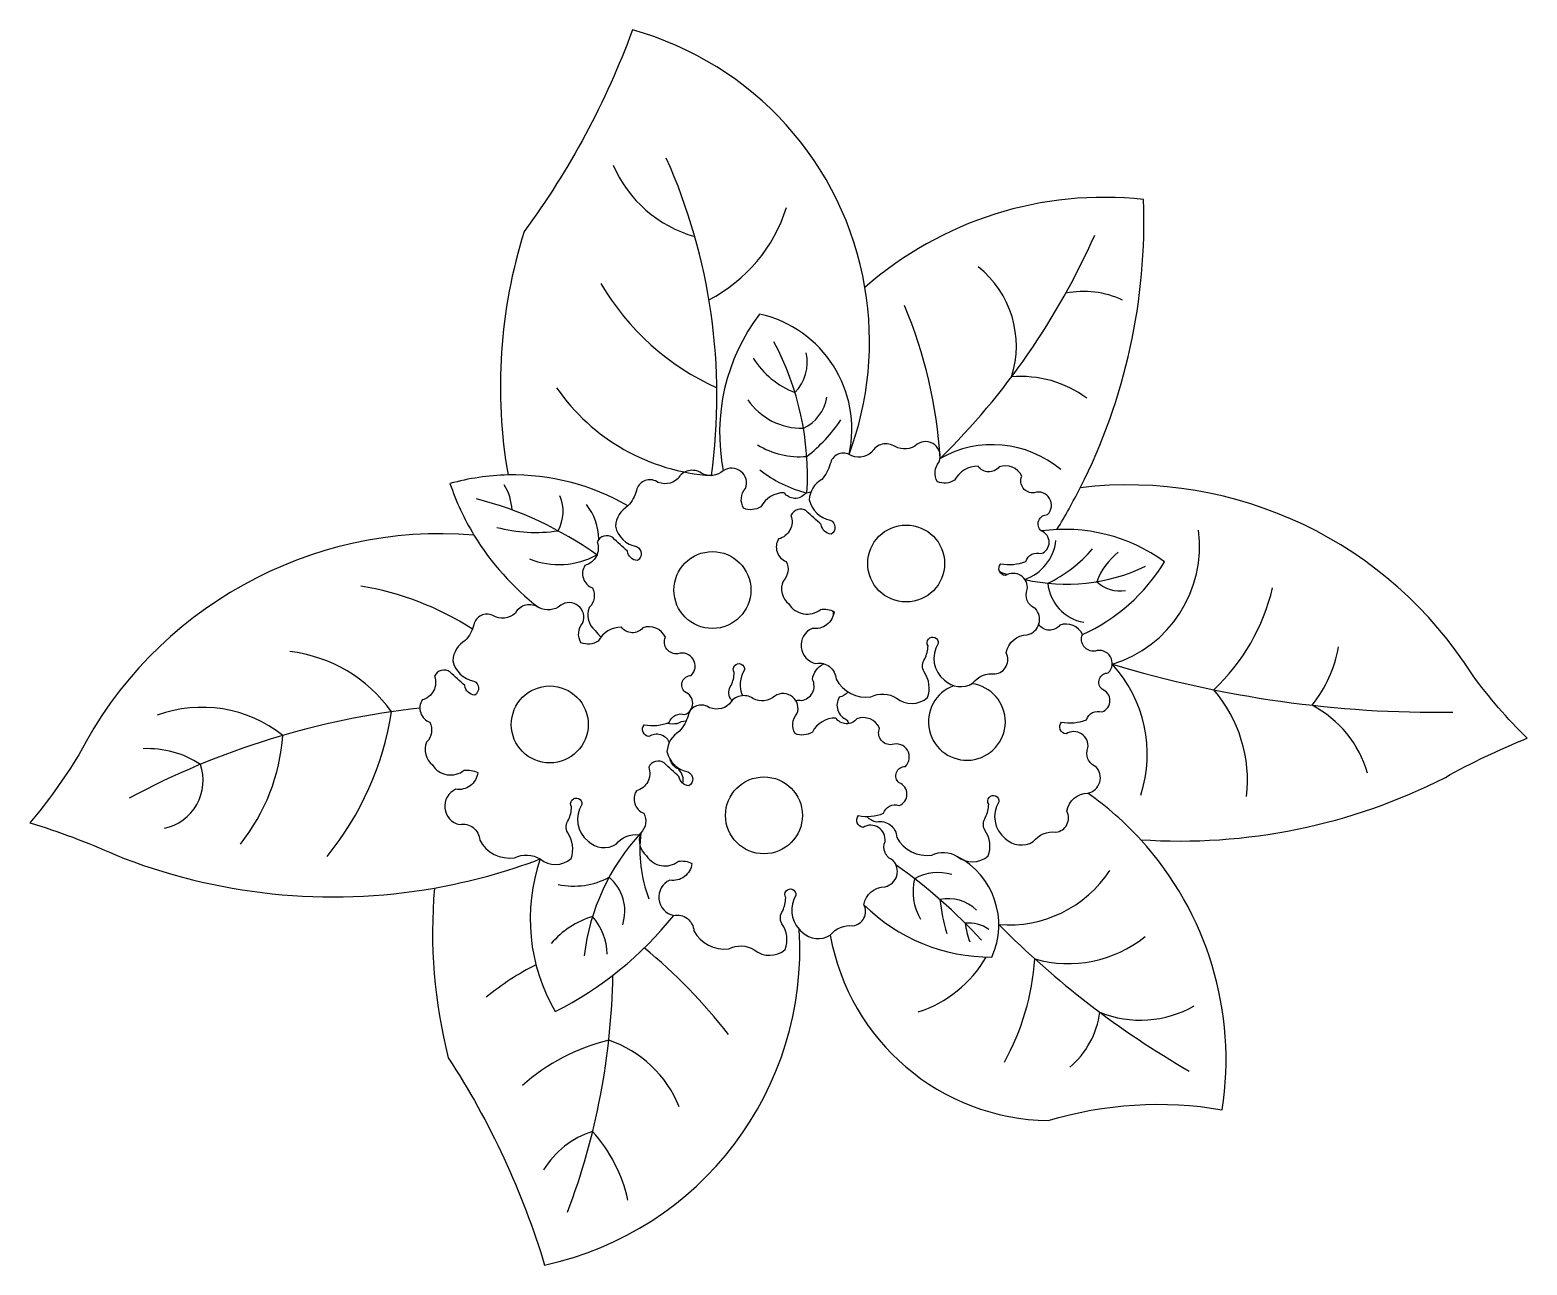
# Model space of a CAD drawing. Extents: x 5.939 to 6.29, y 6.025 to 6.314.
import ezdxf

# ---------------------------------------------------------------- set-up
doc = ezdxf.new("R2010")
doc.units = 0
doc.header["$MEASUREMENT"] = 0
doc.layers.add('VEGET', color=64, linetype='CONTINUOUS')
doc.layers.add('VEGET-I', color=62, linetype='CONTINUOUS')

msp = doc.modelspace()

# ---------------------------------------------------------------- linework, layer by layer
at = {"layer": 'VEGET'}
msp.add_lwpolyline([(6.051186321830476, 6.210357869157619, 0.06412050375673473), (6.037602625417715, 6.208330564503151, 0.05365070949013302), (6.043222729182754, 6.196306163809888, 0.3031649174173589), (5.950747334792205, 6.144834239265061, -0.03818607912600756), (5.939332077878857, 6.128960147100726, -0.03328374458046944), (5.959184708939858, 6.121519173182952, 0.1401390083231015), (6.033956858988677, 6.113699723632919, 0.08261341964485791), (6.037197636842419, 6.073991437927869, -0.07163436319243813), (6.059754387687013, 6.02548604006186, 0.3707496669559343), (6.119316701436503, 6.104063489155428, 0.03651465827638569), (6.120017614294897, 6.103411797437083, 0.3429402214530931), (6.126599867463817, 6.102680805422176, 0.3586780575331628), (6.177573601466548, 6.059278344496177, -0.1170196987481706), (6.218291333421226, 6.061821916509169, 0.2270877372102447), (6.199212119783327, 6.125017066301351, 0.1354541751510054), (6.270497234201994, 6.139586636591183, -0.03328374458046944), (6.289617120154489, 6.148747696248926, -0.03818607912600756), (6.276847740727747, 6.163554378574669, 0.2890832951481143), (6.185081149200602, 6.20738296698932, 0.1267810491144253), (6.199897910110539, 6.27480327930835, 0.2108084024457757), (6.134697744137057, 6.254230909321747, 0.2911369295894138), (6.080285790127833, 6.314488488009562, -0.07163436319243813), (6.054973667684878, 6.267362305390576, 0.1193384506738555)], format="xyb", close=True, dxfattribs=at)
at = {"layer": 'VEGET-I', "color": 31}
msp.add_lwpolyline([(6.127493898326893, 6.178363293066448, -0.427238111284819), (6.122327243580569, 6.174467616671553, 0.7277279296881971), (6.123233683279626, 6.166223270849615, -0.4630923668935206), (6.12794711817642, 6.162599384484774, 0.3131724691471587), (6.136104976355816, 6.158431903586741, -0.2631687897784489), (6.142087422866805, 6.158160113556685, 0.3627082635156272), (6.149338861169568, 6.158250715057732, 0.2456409047129783), (6.148545845367423, 6.164268652012672, -0.2929499775974122), (6.148734852158241, 6.167314801840971, 0.09332795174381749), (6.149455417009108, 6.170384050710112, -1.455767553554495), (6.151832343416418, 6.170932291103021, 0.3798815855771975), (6.153295079557791, 6.162343124073029, 0.3429402214530157), (6.159877332726709, 6.161612132058121, -0.2720069391887002), (6.165179711594345, 6.163805108102848, 0.5249098310618234), (6.16773948001933, 6.168739315058295, -0.3648683826639159), (6.172676174851622, 6.172942529998834, 0.5894286593959128), (6.174504575205918, 6.179155969362102, -0.4143621935806875), (6.172676174851622, 6.183541921451553, 0.6320422498304303), (6.167556638001656, 6.186831392755185, -0.6112599943019331), (6.166459605718048, 6.189572609192822, 0.1411257831091164), (6.172310490816279, 6.190120849585734, -0.4141148826365326), (6.175967311347291, 6.191948336859548, 0.6950289912103155), (6.175967311347291, 6.197248032585907, -0.6955713122673299), (6.177430027666245, 6.201085744282449, 0.7950666105410005), (6.174321753010667, 6.206202702859896, -0.584992369071362), (6.171396300550341, 6.210040414556437, 0.3987192792439895), (6.166093921682704, 6.212233390601164, -0.5020853617250441), (6.161157226850411, 6.212416142223162, 0.2777831947492586), (6.155672005965102, 6.20912667091953, -0.2400760575179265), (6.151649501398746, 6.208761167675535, -0.3214672744169938), (6.152071791079591, 6.213418463953558, 0.7452430934158802), (6.146895648584124, 6.217533086327524, -0.3131897051051717), (6.141776111734158, 6.216984845934612, 0.4409155063013478), (6.13629089084885, 6.21570559905371, -0.3387697995508387), (6.130988511981214, 6.2151573586608, 0.4890162968815135), (6.126600343201935, 6.212964382616073, -0.1156514230239693), (6.124589100829968, 6.209309422541528, 0.2546905327017309), (6.121663648369641, 6.204557967208079, 0.3035817371184706), (6.126600343201935, 6.199806511874629, -0.6023535010037263), (6.126783185219607, 6.196517040570998, -0.3450118255916104), (6.124466439684548, 6.198729540805008, -0.004573508270789778), (6.121021996579525, 6.201900434137702, 0.4795435747491898), (6.117396277428146, 6.200903875518529, -0.4386715642266362), (6.114495702107039, 6.195377444470222, 0.4715537326846902), (6.116254168957611, 6.190140938225262, -0.3334753297847882), (6.115529025127334, 6.185520478768167, 0.3334672091859653), (6.116888664853498, 6.180175236248868, 0.4453219352199024), (6.12432139902504, 6.178906873126556, -0.1621980818057954)], format="xyb", close=True, dxfattribs=at)
for points in [[(6.122026716576644, 6.206296105877311, 0.07783092605411249), (6.12076509799442, 6.206025494428776, -0.5020853617250441), (6.115828403162126, 6.206208246050774, 0.2777831947492586), (6.110343182276818, 6.202918774747141, -0.2400760575179265), (6.106320677710461, 6.202553271503146, -0.3214672744169938), (6.106742967391306, 6.20721056778117, 0.7452430934158802), (6.10156682489584, 6.211325190155136, -0.3131897051051717), (6.096447288045874, 6.210776949762224, 0.4409155063013478), (6.090962067160566, 6.209497702881322, -0.3387697995508387), (6.08565968829293, 6.208949462488412, 0.4890162968815135), (6.081271519513651, 6.206756486443684, -0.1156514230239693), (6.079260277141683, 6.20310152636914, 0.2546905327017309), (6.076334824681357, 6.198350071035691, 0.3035817371184706), (6.081271519513651, 6.193598615702241, -0.6023535010037263), (6.081454361531323, 6.19030914439861, -0.3450118255916104), (6.079137615996264, 6.192521644632619, -0.004573508270789778), (6.075693172891241, 6.195692537965313, 0.4795435747491898), (6.072067453739861, 6.19469597934614, -0.4386715642266362), (6.069166878418755, 6.189169548297834, 0.4715537326846902), (6.070925345269327, 6.183933042052874, -0.3334753297847882), (6.070200201439049, 6.179312582595778, 0.3334672091859653), (6.071559841165214, 6.173967340076479, 0.1015152796229946), (6.072973492696696, 6.172498347566269, -0.1621980818057954)], [(6.088950521183578, 6.147837168320562, 0.4396158606015592), (6.084169220583609, 6.149171677579513, -0.6112599943019331), (6.083072188300001, 6.151912894017151, 0.1411257831091164), (6.088923073398232, 6.152461134410062, -0.4141148826365326), (6.092579893929244, 6.154288621683877, 0.6950289912103155), (6.092579893929244, 6.159588317410236, -0.6955713122673299), (6.094042610248198, 6.163426029106778, 0.7950666105410005), (6.09093433559262, 6.168542987684225, -0.584992369071362), (6.088008883132294, 6.172380699380765, 0.3987192792439895), (6.082706504264658, 6.174573675425493, -0.5020853617250441), (6.077769809432364, 6.174756427047491, 0.2777831947492586), (6.072284588547055, 6.171466955743859, -0.2400760575179265), (6.068262083980699, 6.171101452499864, -0.3214672744169938), (6.068684373661544, 6.175758748777887, 0.7452430934158802), (6.063508231166077, 6.179873371151853, -0.3131897051051717), (6.058388694316111, 6.179325130758941, 0.4409155063013478), (6.052903473430804, 6.178045883878039, -0.3387697995508387), (6.047601094563167, 6.177497643485129, 0.4890162968815135), (6.043212925783888, 6.175304667440401, -0.1156514230239693), (6.041201683411921, 6.171649707365857, 0.2546905327017309), (6.038276230951594, 6.166898252032408, 0.3035817371184706), (6.043212925783888, 6.162146796698958, -0.6023535010037263), (6.04339576780156, 6.158857325395327, -0.3450118255916104), (6.041079022266501, 6.161069825629337, -0.004573508270789778), (6.037634579161478, 6.164240718962031, 0.4795435747491898), (6.034008860010099, 6.163244160342858, -0.4386715642266362), (6.031108284688992, 6.157717729294551, 0.4715537326846902), (6.032866751539564, 6.152481223049591, -0.3334753297847882), (6.032141607709287, 6.147860763592496, 0.3334672091859653), (6.033501247435451, 6.142515521073197, 0.4453219352199024), (6.040933981606993, 6.141247157950885, -0.1621980818057954), (6.044106480908846, 6.140703577890776, -0.427238111284819)], [(6.135151840311866, 6.130456241956, 0.1538423609865779), (6.137440412905096, 6.129180933985464, -0.4630923668935206), (6.14215384780189, 6.125557047620623, 0.3131724691471587), (6.150311705981286, 6.121389566722589, -0.2631687897784489), (6.156294152492275, 6.121117776692534, 0.3627082635156272), (6.163545590795038, 6.121208378193581, 0.2456409047129783), (6.162752574992893, 6.127226315148521, -0.2929499775974122), (6.162941581783711, 6.130272464976819, 0.09332795174381749), (6.163662146634578, 6.133341713845961, -1.455767553554495), (6.166039073041888, 6.13388995423887, 0.3798815855771975), (6.167501809183261, 6.125300787208878, 0.3429402214530157), (6.174084062352179, 6.124569795193969, -0.2720069391887002), (6.179386441219815, 6.126762771238697, 0.5249098310618234), (6.1819462096448, 6.131696978194143, -0.3648683826639159), (6.186882904477092, 6.135900193134683, 0.5894286593959128), (6.188711304831388, 6.142113632497951, -0.4143621935806875), (6.186882904477092, 6.146499584587402, 0.6320422498304303), (6.181763367627126, 6.149789055891033, -0.6112599943019331), (6.180666335343518, 6.152530272328671, 0.1411257831091164), (6.186517220441749, 6.153078512721582, -0.4141148826365326), (6.190174040972761, 6.154905999995397, 0.6950289912103155), (6.190174040972761, 6.160205695721756, -0.6955713122673299), (6.191636757291715, 6.164043407418298, 0.7950666105410005), (6.188528482636137, 6.169160365995745, -0.584992369071362), (6.185603030175811, 6.172998077692285, 0.3987192792439895), (6.180300651308174, 6.175191053737013, -0.5003459920660308), (6.175373710279291, 6.175359728590924, 0.2777831947492586)], [(6.126599867463816, 6.102680805422175, -0.2720069391887002), (6.131902246331452, 6.104873781466902, 0.5249098310618234), (6.134462014756437, 6.109807988422348, -0.3648683826639159), (6.139398709588729, 6.114011203362888, 0.5894286593959128), (6.141227109943025, 6.120224642726156, -0.4143621935806875), (6.139398709588729, 6.124610594815607, 0.6320422498304303), (6.134279172738763, 6.127900066119238, -0.6112599943019331), (6.133182140455155, 6.130641282556876, 0.1411257831091164), (6.139033025553386, 6.131189522949787, -0.4141148826365326), (6.142689846084398, 6.133017010223602, 0.6950289912103155), (6.142689846084398, 6.138316705949961, -0.6955713122673299), (6.144152562403352, 6.142154417646503, 0.7950666105410005), (6.141044287747774, 6.14727137622395, -0.584992369071362), (6.138118835287448, 6.15110908792049, 0.3987192792439895), (6.132816456419811, 6.153302063965218, -0.5020853617250441), (6.127879761587518, 6.153484815587216, 0.2777831947492586), (6.122394540702209, 6.150195344283584, -0.2400760575179265), (6.118372036135852, 6.149829841039589, -0.3214672744169938), (6.118794325816697, 6.154487137317612, 0.7452430934158802), (6.113618183321231, 6.158601759691578, -0.3131897051051717), (6.108498646471265, 6.158053519298666, 0.4409155063013478), (6.103013425585957, 6.156774272417764, -0.3387697995508387), (6.097711046718321, 6.156226032024854, 0.4890162968815135), (6.093322877939042, 6.154033055980126, -0.1156514230239693), (6.091311635567075, 6.150378095905582, 0.2546905327017309), (6.088386183106748, 6.145626640572133, 0.3035817371184706), (6.093322877939042, 6.140875185238683, -0.6023535010037263), (6.093505719956714, 6.137585713935052, -0.3450118255916104), (6.091188974421655, 6.139798214169062, -0.004573508270789778), (6.087744531316632, 6.142969107501756, 0.4795435747491898), (6.084118812165253, 6.141972548882583, -0.4386715642266362), (6.081218236844146, 6.136446117834276, 0.4715537326846902), (6.082976703694718, 6.131209611589316, -0.3334753297847882), (6.08225155986444, 6.126589152132221, 0.3334672091859653), (6.083611199590605, 6.121243909612922, 0.4453219352199024), (6.091043933762147, 6.11997554649061, -0.1621980818057954), (6.094216433064, 6.119431966430501, -0.427238111284819)], [(6.044106480908846, 6.140703577890776, -0.427238111284819), (6.038939826162522, 6.136807901495882, 0.7277279296881971), (6.039846265861579, 6.128563555673944, -0.4630923668935206), (6.044559700758374, 6.124939669309103, 0.3131724691471587), (6.052717558937769, 6.12077218841107, -0.2631687897784489), (6.058700005448758, 6.120500398381014, 0.3627082635156272), (6.065951443751521, 6.120590999882061, 0.2456409047129783), (6.065158427949376, 6.126608936837001, -0.2929499775974122), (6.065347434740194, 6.129655086665299, 0.09332795174381749), (6.066067999591061, 6.132724335534441, -1.455767553554495), (6.068444925998371, 6.13327257592735, 0.3798815855771975), (6.069907662139744, 6.124683408897358, 0.3429402214530157), (6.076489915308662, 6.12395241688245, -0.2720069391887002), (6.081792294176299, 6.126145392927177, 0.02389258032254775), (6.08211001133346, 6.126200998516329, -0.3648683826639159)], [(6.092111505241379, 6.138163146614392, 0.2495520636305934), (6.091117157787871, 6.141496254186431, -0.2326475114764237), (6.089154045370251, 6.143718965374057, 0.6320422498304303)], [(6.094216433064, 6.119431966430501, -0.427238111284819), (6.089049778317676, 6.115536290035607, 0.7277279296881971), (6.089956218016733, 6.107291944213669, -0.4630923668935206), (6.094669652913527, 6.103668057848828, 0.3131724691471587), (6.102827511092923, 6.099500576950795, -0.2631687897784489), (6.108809957603912, 6.099228786920739, 0.3627082635156272), (6.116061395906675, 6.099319388421786, 0.2456409047129783), (6.11526838010453, 6.105337325376726, -0.2929499775974122), (6.115457386895348, 6.108383475205025, 0.09332795174381749), (6.116177951746215, 6.111452724074166, -1.455767553554495), (6.118554878153525, 6.112000964467075, 0.3386691639196667), (6.119316701436503, 6.104063489155428, 0.3429402214530931)]]:
    msp.add_lwpolyline(points, format="xyb", dxfattribs=at)
at = {"layer": 'VEGET-I'}
for points in [[(6.127374647075967, 6.177737759636589, 0.05410916645269508), (6.12730156216031, 6.178461017888891, -0.6112599943019331)], [(6.103559435423071, 6.157519228215669, 0.02446729368677781), (6.103217021679138, 6.158060755840284, -0.2929499775974122), (6.103406028469957, 6.161106905668582, 0.09332795174381749), (6.104126593320824, 6.164176154537723, -1.455767553554495), (6.106503519728133, 6.164724394930633, 0.2435361005982601), (6.106023529484422, 6.158709660069543, 0.3429402214530157)], [(6.118503824231985, 6.157623860837627, -0.05968142486514344), (6.119850887906061, 6.15759721193046, 0.5249098310618234), (6.122410656331046, 6.162531418885906, -0.2365888488812507), (6.12506991928975, 6.166175653755143, 0.5894286593959128)], [(6.130755773332555, 6.159589077944698, -0.1447851052320616), (6.128702431732509, 6.158335107606071, 0.4715537326846902), (6.130460898583081, 6.153098601361111, -0.06345906763032105), (6.130809129739633, 6.152177182731299, 0.3334672091859653)], [(6.088370274426657, 6.152261754621207, 0.07533673945380247), (6.090776152667532, 6.152224007414352, -0.09184274785075498), (6.092902087307183, 6.152849385577603, 0.3627082635156272)]]:
    msp.add_lwpolyline(points, format="xyb", dxfattribs=at)
at = {"layer": 'VEGET-I', "color": 41}
for centre in [(6.144346366220216, 6.18964205104618), (6.099017542531931, 6.183434154873791), (6.060958948802169, 6.151982335870509), (6.111068900957322, 6.130710724410234)]:
    msp.add_circle(centre, 0.009000000000000001, dxfattribs=at)
at = {"layer": 'VEGET-I'}
for centre, radius, start, end in [((5.963516307115685, 6.228895029310178), 0.1365447830859009, 352.1419801112748, 24.03623771878049), ((6.102830509176005, 6.294471438711946), 0.02941274860250763, 203.2574569042632, 254.3161821511906), ((6.081094326031184, 6.284154350115784), 0.03700593676624333, 297.53803867715, 342.3464319244641), ((6.033027814398315, 6.335434139511958), 0.1700527380319015, 314.5306903653099, 336.0872291488949), ((6.146416915569819, 6.240556218048228), 0.02370950975162022, 342.1533652116135, 51.40095026807967), ((6.125198138290858, 6.285951473655524), 0.06068533597398215, 210.5029197246207, 245.5171384672548), ((6.185886193469659, 6.231556613212515), 0.02173338245322976, 65.27061109350653, 101.1072258905143), ((6.043897028460186, 6.207841857995424), 0.1085740631897275, 3.361313632673468, 22.84737482466053), ((6.054745713128551, 6.210179323382462), 0.06650067729246092, 356.5218850307671, 28.11812195916453), ((6.110904353158134, 6.236767025743637), 0.01028857792403083, 316.2192882424215, 12.27410840445667), ((6.125573166857772, 6.248456792520555), 0.02015397049445944, 212.3548562978222, 248.9451971414765), ((6.17127822868222, 6.207708488039771), 0.02568400675483976, 53.29791994156021, 95.12136006858488), ((6.101817811853444, 6.257799028631506), 0.04766919693514243, 214.5736593691803, 266.3449404126612), ((6.115947843803603, 6.230281014601481), 0.01001098885776981, 295.8614458481867, 350.0245095505135), ((6.120009351551889, 6.236732509559919), 0.01546291149495306, 214.4894182521243, 271.13113469144), ((6.098815689717408, 6.243478036628874), 0.03639663600367769, 307.7391155486591, 326.2778048020764), ((6.119409959010817, 6.233352638998037), 0.01873302228141268, 238.2291245773737, 275.1542122412914), ((6.164529210175798, 6.192642200173823), 0.02479945980932984, 49.89332644365746, 119.5878126401202), ((6.128236036237557, 6.234405053569382), 0.02914135066856685, 231.555270299121, 255.8739151246191), ((6.039926395572712, 6.201587108319301), 0.01221919132194044, 2.723876242818022, 31.746184214772), ((6.023012755950408, 6.123292177716009), 0.08407901638282048, 54.37394354971533, 75.6844188001737), ((6.054879613094736, 6.20186220415464), 0.009216493488336287, 330.4079637331398, 23.25025819148816), ((6.059076217114272, 6.19512898087121), 0.01337643452125469, 0.7746059350469057, 38.3493811322972), ((6.057618497833038, 6.232260973972067), 0.03534596920486065, 255.1179608759143, 278.5835579195079), ((6.184141792734007, 6.19365895457058), 0.02884410036409053, 286.9657133234595, 7.507164234661196), ((6.168578408381061, 6.196227355063595), 0.0108900229400134, 288.7797573269367, 353.5613297751322), ((6.164085543231091, 6.213176726622403), 0.03118800951180035, 295.436728521588, 319.8659158934316), ((6.063110385818822, 6.208096980397952), 0.01870358735034858, 248.4498237212231, 298.3369968215374), ((6.203973415051286, 6.179755215907028), 0.01603512094708548, 128.6522671477204, 159.4535583191632), ((6.181849200213587, 6.227605312870423), 0.04281661793692728, 248.60101124797, 251.1780605151931), ((6.181849200213587, 6.227605312870423), 0.04281661793692728, 256.8168485491218, 295.5667568761471), ((6.005631887235197, 6.116571982538863), 0.06867582949251264, 57.17408410477962, 80.70763588725004), ((6.187630816700452, 6.185949871942183), 0.01019281592234951, 185.2789846690801, 260.1247050012611), ((6.19448266164454, 6.191321293970224), 0.00811058653910039, 227.0682048098761, 278.3755659104349), ((6.183473416441615, 6.194966406268863), 0.04790547944736095, 313.2808110340126, 346.689506081208), ((5.996007130875238, 6.134901090951918), 0.0343965301704339, 35.68794067554553, 83.04828353412572), ((6.215293527637227, 6.175609014299954), 0.03071702181194041, 321.4641316436296, 349.7171847059939), ((6.169702092644306, 6.145037944120332), 0.0310607278715101, 341.9942051541391, 42.61994614675597), ((6.268813848525729, 6.418879771724575), 0.2640598022553503, 253.2150297625761, 270.7396336986014), ((6.19160307258247, 6.138836174061963), 0.03259617142823523, 353.4456495110127, 40.69772003855905), ((6.050978426935803, 5.969650872427252), 0.1872776483402929, 96.25721255002343, 118.1872583263027), ((5.979566705131673, 6.12537396850132), 0.03061380394937098, 51.7847235685191, 109.9181200831251), ((5.953121293278682, 6.166181283337261), 0.0717052693006186, 321.0161356854222, 351.0023431404707), ((6.227226270906237, 6.133404418691182), 0.02604615938235897, 15.98188069474463, 62.33149124753636), ((5.952121817039655, 6.15283645426106), 0.04650827550648114, 321.628892429621, 355.7959443822932), ((5.966861536412094, 6.123777535164534), 0.02254496492594251, 56.76412838172212, 92.62983177583793), ((5.968407968411926, 6.138880655164161), 0.01144342891150197, 282.0265728069436, 19.1502106350002), ((6.120126713277909, 6.091701461110802), 0.05149444854447673, 137.3511024615645, 173.11116008342), ((6.114778521140348, 6.122780379729537), 0.03274919780788279, 173.3213155787362, 200.6954454138778), ((6.066635382611639, 6.131448521001534), 0.01728696566277881, 257.6704583357099, 298.3921343582622), ((6.06792317301957, 6.108234409684253), 0.01059057051367323, 342.8390655321522, 49.11329337459726), ((6.073657495564641, 6.021231527690111), 0.1193233018693791, 42.27156634696983, 55.04843898221048), ((6.151794387852561, 6.106323080871521), 0.0109993293548014, 72.97627956290472, 119.7763288819068), ((6.168367712083476, 6.133319270160373), 0.02825243641447293, 265.2378193712515, 326.7853410709338), ((6.158543068910191, 6.112828620442868), 0.01258421448438227, 166.0133306871076, 210.8157476342536), ((6.154187115554471, 6.10162849918484), 0.009577393221802793, 46.20706092785739, 101.6230806830707), ((6.191318552694956, 6.114866048018324), 0.03925093803691544, 185.6386168640099, 197.4659696865108), ((6.076797218153716, 6.087519302342368), 0.02036293183084927, 106.638946436603, 139.7027004763535), ((6.060663237850742, 6.097967067760355), 0.01372176216311878, 1.182390773130004, 41.33417431907945), ((6.159143042378385, 6.098093295705203), 0.007430837765219519, 52.57801730774292, 97.47441838105341), ((6.173944633058969, 6.107009915632926), 0.01584411329329093, 185.6102001176319, 201.6955411698212), ((6.316561597081018, 6.254596568128207), 0.2121134027833116, 224.7885211845234, 240.0206272301383), ((6.182279613156976, 6.124711306225776), 0.02868291697259326, 254.1929613613511, 308.7428028005107), ((6.003123936089207, 6.002283042094487), 0.1260173128133237, 37.76564292301987, 50.62384609508602), ((6.086341870557917, 6.03937040318835), 0.06323557794678977, 116.8961954788104, 129.5184205394322), ((6.138743705643438, 6.11142934404447), 0.02798867331158621, 287.4041177772666, 330.2959030764702), ((6.116104750147967, 6.101252009326619), 0.05850826267494177, 331.1010435470216, 355.9434223416802), ((5.910280798027947, 6.09620256753012), 0.1654769857174905, 339.3636226627295, 358.9981748391422), ((6.169765663029611, 6.087224625849703), 0.02006628646412124, 309.7749306180739, 352.5681243178477), ((6.199144797794217, 6.108309975173634), 0.02550844641516186, 248.1796740210166, 299.6042390671096), ((6.085445056171928, 6.033140617699168), 0.04618265586489952, 103.3756958795938, 131.9644031385863), ((6.066177785814618, 6.05247093947846), 0.02700031455542634, 21.91266435911251, 71.46359166912582), ((6.077203846470032, 6.037017489866025), 0.02070249858092602, 107.4675836557921, 148.7789930578092), ((6.043993333950758, 6.032746567338136), 0.0361345062004495, 12.71748858381391, 41.65965188839871)]:
    msp.add_arc(centre, radius, start, end, dxfattribs=at)
at = {"layer": 'VEGET-I', "color": 94}
for centre, radius, start, end in [((6.060134237201056, 6.241596351768375), 0.07562637510263574, 339.5371387100871, 9.61724416341828), ((6.146577432336212, 6.220229669032934), 0.04588294373987316, 142.7289220261408, 191.1903701397407), ((6.104037450501038, 6.221086492430312), 0.02759554931805117, 347.5927837557273, 77.38403545873611), ((6.052266251747916, 6.156600370942723), 0.0537683444319343, 59.86473842695891, 91.15085535844517), ((6.061680081370263, 6.269840725367477), 0.1383068874759757, 328.5047495820653, 333.1543730359713), ((6.181444157454638, 6.15792977077677), 0.0396978784694529, 53.98485025772776, 97.93000215496996), ((6.096282347006095, 6.228431377942009), 0.06202702980631626, 211.1930211628224, 232.3438290201325), ((6.167486776560024, 6.21270904635078), 0.04364813486126847, 294.522602676981, 328.7105260753763), ((6.142768144732822, 6.073498423740714), 0.07642050019983342, 42.38793632535791, 54.74170412652671), ((6.010246283613302, 6.248379076782349), 0.136750574219563, 279.9847215585421, 290.7518902793717), ((6.099504479013454, 6.106523329957368), 0.04313193138048878, 161.0917373608544, 210.2624305268525), ((6.147969295743049, 6.105098783062067), 0.01805301628061323, 335.2632246511845, 62.53970354343471), ((6.164221577276741, 6.13978385207347), 0.04223960183323869, 225.2074662981446, 270.1955810930095), ((6.024105871136542, 6.160051979291463), 0.0843794375760562, 296.8758223013093, 321.2979019046417)]:
    msp.add_arc(centre, radius, start, end, dxfattribs=at)
at = {"layer": 'VEGET-I', "color": 41}
msp.add_arc((6.158553095845686, 6.152599714182029), 0.009000000000000001, 110.0400560588197, 82.50919717657843, dxfattribs=at)

doc.saveas('drawing.dxf')
